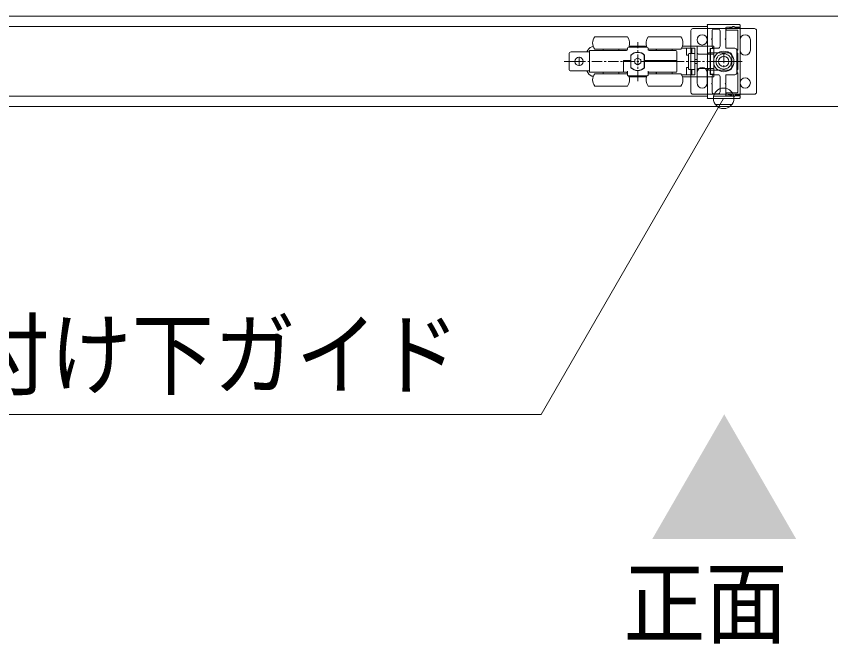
# Model space of a CAD drawing. Units: millimetres, scale not verified. Extents: x -6062 to 6062, y -3045 to 3045.
# Drawn here: x -4265.3 to -3868.4, y 944.1 to 1249.8 of the extents above; entities that cross this region are included whole.
import ezdxf
from ezdxf.enums import TextEntityAlignment as Align

# ---------------------------------------------------------------- set-up
doc = ezdxf.new("R2010")
doc.units = ezdxf.units.MM
doc.header["$LTSCALE"] = 20
doc.linetypes.add('CHAIN1', pattern=[8, 5, -1, 1, -1])
doc.layers.add('0-3_2寸法-3', color=7, linetype='Continuous', lineweight=9)
doc.layers.add('0-4_3一般', color=7, linetype='Continuous', lineweight=9)
doc.styles.add('ＭＳ ゴシック', font='')
doc.styles.get('ＭＳ ゴシック').set_extended_font_data('MS Gothic')

# ---------------------------------------------------------------- blocks, each defined once
blk = doc.blocks.new('グループ-6')
at = {"layer": '0-4_3一般'}
for p, q in [((-58242, 24896.9), (-42818, 24896.9)), ((-42980, 24256.9), (-42980, 24856.9)), ((-42960, 24876.9), (-42360, 24876.9)), ((-42820, 24912.3), (-42820, 24912.9)), ((-42818, 24640.9), (-42818, 24908.9)), ((-42818, 24896.9), (-42818, 24216.9)), ((-42816, 24916.9), (-42506, 24916.9)), ((-42774, 24852.9), (-42774, 24779.9)), ((-42716, 24872.9), (-42754, 24872.9)), ((-42696, 24852.9), (-42696, 24705.9)), ((-42640, 24884.9), (-42640, 24779.9)), ((-42638, 24870), (-42638, 24868.9)), ((-42634, 24890.9), (-42576.6, 24890.9)), ((-42599.9, 24882.5), (-42633.2, 24875.8)), ((-42632, 24862.9), (-42530, 24862.9)), ((-42549, 24890.9), (-42500, 24890.9)), ((-42524, 24856.9), (-42524, 24666.9)), ((-42500, 24890.9), (-42500, 24910.9)), ((-42340, 24856.9), (-42340, 24256.9)), ((-43598, 24796.9), (-43918, 24796.9)), ((-43078, 24796.9), (-43398, 24796.9)), ((-42774, 24779.9), (-42780, 24773.9)), ((-42780, 24773.9), (-42774, 24767.9)), ((-42640, 24779.9), (-42646, 24773.9)), ((-42646, 24773.9), (-42640, 24767.9)), ((-43937.4, 24702), (-43932.2, 24703.3)), ((-43588, 24696.9), (-43408, 24696.9)), ((-43582.6, 24706.9), (-43413.4, 24706.9)), ((-43523.3, 24697.1), (-43523.3, 24696.9)), ((-43516, 24697.1), (-43516, 24696.9)), ((-43514.2, 24696.9), (-43514.2, 24697.1)), ((-43507.6, 24696.9), (-43507.6, 24697.1)), ((-43491.7, 24697.1), (-43491.7, 24696.9)), ((-43483.3, 24696.9), (-43483.3, 24697.1)), ((-43470.2, 24697.1), (-43470.2, 24696.9)), ((-43468.5, 24696.9), (-43468.5, 24697.1)), ((-43463, 24696.9), (-43463, 24697.1)), ((-42918, 24706.9), (-43062.6, 24706.9)), ((-42818, 24706.9), (-42898, 24706.9)), ((-42818, 24706.9), (-42818, 24626.9)), ((-42818, 24706.9), (-42758, 24706.9)), ((-42774, 24767.9), (-42774, 24705.9)), ((-42758, 24706.9), (-42758, 24682.9)), ((-42640, 24767.9), (-42640, 24691.9)), ((-42500, 24766.9), (-42500, 24716.9)), ((-42500, 24716.9), (-42500, 24666.9)), ((-42400, 24766.9), (-42400, 24716.9)), ((-42400, 24716.9), (-42400, 24666.9)), ((-44168, 24483.9), (-44168, 24629.9)), ((-43988, 24649.9), (-44148, 24649.9)), ((-43968, 24649.9), (-43988, 24649.9)), ((-43968, 24662.9), (-43608, 24662.9)), ((-43968, 24450.9), (-43968, 24662.9)), ((-43598, 24676.9), (-43918, 24676.9)), ((-43834, 24676.9), (-43834, 24662.9)), ((-43682, 24662.9), (-43682, 24676.9)), ((-43598, 24672.9), (-43598, 24686.9)), ((-43564, 24618.1), (-43564, 24566.9)), ((-43434.5, 24617.9), (-43434.5, 24495.9)), ((-43432, 24566.9), (-43432, 24618.1)), ((-43398, 24686.9), (-43398, 24672.9)), ((-43078, 24676.9), (-43398, 24676.9)), ((-43388, 24662.9), (-43128, 24662.9)), ((-43318, 24676.9), (-43318, 24662.9)), ((-43314, 24676.9), (-43314, 24662.9)), ((-43162, 24662.9), (-43162, 24676.9)), ((-43071.4, 24686.9), (-43022, 24686.9)), ((-43022, 24616.9), (-43022, 24686.9)), ((-43022, 24686.9), (-42972, 24686.9)), ((-43022, 24616.9), (-43002, 24616.9)), ((-43002, 24484.9), (-43002, 24628.9)), ((-42989.2, 24634.9), (-42996, 24634.9)), ((-42972, 24686.9), (-42942, 24686.9)), ((-42972, 24634.9), (-42972, 24686.9)), ((-42942, 24634.9), (-42942, 24686.9)), ((-42942, 24632.2), (-42942, 24629.7)), ((-42918, 24641), (-42918, 24641.7)), ((-42818, 24626.2), (-42898, 24626.2)), ((-42792, 24626.9), (-42818, 24626.9)), ((-42818, 24626.9), (-42818, 24626.2)), ((-42812, 24636.9), (-42814, 24636.9)), ((-42808, 24641.9), (-42808, 24640.9)), ((-42602, 24641.9), (-42808, 24641.9)), ((-42792, 24682.9), (-42758, 24682.9)), ((-42792, 24626.9), (-42792, 24682.9)), ((-42788, 24681.9), (-42792, 24681.9)), ((-42792, 24486.9), (-42792, 24626.9)), ((-42788, 24681.9), (-42756, 24681.9)), ((-42788, 24671.9), (-42788, 24681.9)), ((-42788, 24671.9), (-42788, 24636.9)), ((-42788, 24486.9), (-42788, 24626.9)), ((-42756, 24681.9), (-42756, 24671.9)), ((-42756, 24671.9), (-42756, 24636.9)), ((-42756, 24636.9), (-42756, 24626.9)), ((-42756, 24486.9), (-42756, 24626.9)), ((-42716, 24685.9), (-42754, 24685.9)), ((-42552, 24685.9), (-42634, 24685.9)), ((-42582, 24491.9), (-42582, 24621.9)), ((-42532, 24447.9), (-42532, 24665.9)), ((-42524, 24636.9), (-42524, 24476.9)), ((-43638, 24566.9), (-43638, 24460.9)), ((-43564, 24566.9), (-43638, 24566.9)), ((-43638, 24556.9), (-43628, 24556.9)), ((-43564, 24556.9), (-43628, 24556.9)), ((-43574, 24556.9), (-43574, 24566.9)), ((-43564.5, 24556.9), (-43564.5, 24566.9)), ((-43564, 24556.9), (-43564, 24495.7)), ((-43527, 24573.6), (-43525, 24574.8)), ((-43527, 24571.3), (-43527, 24573.6)), ((-43527, 24571.3), (-43527, 24542.4)), ((-43527, 24540.1), (-43527, 24542.4)), ((-43525, 24539), (-43527, 24540.1)), ((-43500, 24589.2), (-43525, 24574.8)), ((-43525, 24539), (-43500, 24524.6)), ((-43500, 24589.2), (-43498, 24590.4)), ((-43498, 24590.4), (-43496, 24589.2)), ((-43471, 24574.8), (-43496, 24589.2)), ((-43496, 24524.6), (-43471, 24539)), ((-43471, 24574.8), (-43469, 24573.6)), ((-43469, 24540.1), (-43471, 24539)), ((-43469, 24573.6), (-43469, 24571.3)), ((-43469, 24542.4), (-43469, 24571.3)), ((-43469, 24542.4), (-43469, 24540.1)), ((-43432, 24556.9), (-43434.5, 24556.9)), ((-43128, 24566.9), (-43432, 24566.9)), ((-43128, 24556.9), (-43432, 24556.9)), ((-43432, 24495.7), (-43432, 24556.9)), ((-43422, 24556.9), (-43422, 24566.9)), ((-43128, 24556.9), (-43118, 24556.9)), ((-43118, 24566.9), (-43118, 24556.9)), ((-43118, 24556.9), (-43118, 24460.9)), ((-42918, 24576.9), (-42942, 24576.9)), ((-42918, 24536.9), (-42942, 24536.9)), ((-43988, 24463.9), (-44148, 24463.9)), ((-43968, 24463.9), (-43988, 24463.9)), ((-43638, 24460.9), (-43638, 24450.9)), ((-43598, 24460.9), (-43598, 24426.9)), ((-43498, 24523.4), (-43500, 24524.6)), ((-43496, 24524.6), (-43498, 24523.4)), ((-43398, 24460.9), (-43398, 24426.9)), ((-43002, 24496.9), (-43022, 24496.9)), ((-43022, 24426.9), (-43022, 24496.9)), ((-42996, 24478.9), (-42989.2, 24478.9)), ((-42942, 24478.9), (-42989.2, 24478.9)), ((-42972, 24426.9), (-42972, 24478.9)), ((-42942, 24481.5), (-42942, 24478.9)), ((-42918, 24472.7), (-42918, 24472)), ((-42918, 24406.9), (-42918, 24472)), ((-42898, 24487.6), (-42818, 24487.6)), ((-42818, 24487.6), (-42818, 24486.9)), ((-42818, 24472.9), (-42818, 24204.9)), ((-42812, 24476.9), (-42814, 24476.9)), ((-42788, 24486.9), (-42756, 24486.9)), ((-42788, 24476.9), (-42788, 24486.9)), ((-42788, 24476.9), (-42788, 24441.9)), ((-42756, 24486.9), (-42756, 24476.9)), ((-42756, 24476.9), (-42756, 24441.9)), ((-43638, 24450.9), (-43968, 24450.9)), ((-43932.2, 24410.4), (-43937.4, 24411.7)), ((-43918, 24436.9), (-43598, 24436.9)), ((-43834, 24450.9), (-43834, 24436.9)), ((-43682, 24436.9), (-43682, 24450.9)), ((-43598, 24450.9), (-43638, 24450.9)), ((-43607.6, 24450.8), (-43608, 24450.9)), ((-43598, 24420.1), (-43598, 24426.9)), ((-43597.7, 24419.9), (-43598, 24420.1)), ((-43584.8, 24416.9), (-43586.3, 24416.9)), ((-43411.2, 24416.9), (-43584.8, 24416.9)), ((-43413.4, 24406.9), (-43582.6, 24406.9)), ((-43409.7, 24416.9), (-43411.2, 24416.9)), ((-43398.3, 24419.9), (-43398, 24420.1)), ((-43128, 24450.9), (-43398, 24450.9)), ((-43398, 24436.9), (-43078, 24436.9)), ((-43398, 24426.9), (-43398, 24420.1)), ((-43388.4, 24450.8), (-43388, 24450.9)), ((-43318, 24450.9), (-43318, 24436.9)), ((-43314, 24450.9), (-43314, 24436.9)), ((-43162, 24436.9), (-43162, 24450.9)), ((-43071.4, 24426.9), (-43022, 24426.9)), ((-42918, 24406.9), (-43062.6, 24406.9)), ((-43022, 24426.9), (-42972, 24426.9)), ((-42920, 24446.9), (-42920, 24396.9)), ((-42920, 24396.9), (-42920, 24346.9)), ((-42898, 24406.9), (-42918, 24406.9)), ((-42818, 24406.9), (-42898, 24406.9)), ((-42820, 24446.9), (-42820, 24396.9)), ((-42820, 24396.9), (-42820, 24346.9)), ((-42788, 24431.9), (-42792, 24431.9)), ((-42788, 24431.9), (-42788, 24441.9)), ((-42756, 24431.9), (-42788, 24431.9)), ((-42774, 24345.9), (-42774, 24407.9)), ((-42758, 24430.9), (-42758, 24406.9)), ((-42756, 24441.9), (-42756, 24431.9)), ((-42716, 24427.9), (-42754, 24427.9)), ((-42696, 24260.9), (-42696, 24407.9)), ((-42640, 24345.9), (-42640, 24421.9)), ((-42552, 24427.9), (-42634, 24427.9)), ((-42524, 24446.9), (-42524, 24256.9)), ((-43918, 24316.9), (-43598, 24316.9)), ((-43398, 24316.9), (-43078, 24316.9)), ((-42774, 24345.9), (-42780, 24339.9)), ((-42780, 24339.9), (-42774, 24333.9)), ((-42774, 24260.9), (-42774, 24333.9)), ((-42640, 24345.9), (-42646, 24339.9)), ((-42646, 24339.9), (-42640, 24333.9)), ((-42640, 24228.9), (-42640, 24333.9)), ((-42818, 24216.9), (-58242, 24216.9)), ((-42360, 24236.9), (-42960, 24236.9)), ((-42716, 24240.9), (-42754, 24240.9)), ((-42638, 24244.9), (-42638, 24243.8)), ((-42634, 24222.9), (-42576.6, 24222.9)), ((-42633.2, 24237.9), (-42599.9, 24231.3)), ((-42530, 24250.9), (-42632, 24250.9)), ((-42549, 24222.9), (-42500, 24222.9)), ((-42500, 24222.9), (-42500, 24202.9)), ((-42820, 24201.4), (-42820, 24200.9)), ((-42816, 24196.9), (-42506, 24196.9)), ((-58550, 24116.9), (-26760, 24116.9))]:
    blk.add_line(p, q, dxfattribs=at)
at = {"layer": '0-4_3一般', "linetype": 'CHAIN1'}
for p, q in [((-43498, 24365.7), (-43498, 24745.7)), ((-42660, 24639.4), (-42660, 24474.4)), ((-44214, 24556.9), (-44114, 24556.9)), ((-44026, 24556.9), (-44114, 24556.9)), ((-44070, 24512.9), (-44070, 24600.9)), ((-42726, 24556.9), (-44026, 24556.9)), ((-42742.5, 24556.9), (-42577.5, 24556.9)), ((-42646, 24556.9), (-42490.5, 24556.9)), ((-42579.6, 24556.9), (-42459.6, 24556.9))]:
    blk.add_line(p, q, dxfattribs=at)
at = {"layer": '0-4_3一般'}
for points in [[(-58550, 24116.9), (-58550, 24996.9), (-26760, 24996.9)], [(-42565, 24895.5), (-42586.9, 24882.9), (-42596, 24882.9)], [(-42550, 24226.9), (-42500, 24226.9), (-42500, 24886.9), (-42550, 24886.9)], [(-42918, 24472), (-42918, 24641.7), (-42918, 24706.9), (-42898, 24706.9)], [(-43118, 24652.9), (-43118, 24566.9), (-43128, 24566.9)], [(-42989.2, 24634.9), (-42942, 24634.9), (-42942, 24632.2)], [(-42942, 24629.7), (-42942, 24484), (-42942, 24481.5)], [(-42898, 24626.2), (-42898.7, 24626.2), (-42899.4, 24626.3), (-42900.1, 24626.4), (-42900.8, 24626.5), (-42901.4, 24626.6), (-42902.1, 24626.8), (-42902.8, 24627), (-42903.5, 24627.1), (-42904.2, 24627.3), (-42904.8, 24627.6), (-42905.5, 24627.8), (-42906.2, 24628), (-42906.8, 24628.3), (-42907.5, 24628.6), (-42908.2, 24628.9), (-42908.8, 24629.2), (-42909.5, 24629.6), (-42910.2, 24629.9), (-42910.8, 24630.3), (-42911.5, 24630.7), (-42912.1, 24631.1), (-42912.7, 24631.6), (-42913.3, 24632), (-42913.8, 24632.5), (-42914.3, 24632.9), (-42914.8, 24633.4), (-42915.2, 24633.9), (-42915.6, 24634.4), (-42916, 24635), (-42916.4, 24635.5), (-42916.7, 24636.1), (-42916.9, 24636.6), (-42917.2, 24637.2), (-42917.4, 24637.8), (-42917.6, 24638.4), (-42917.7, 24639.1), (-42917.8, 24639.7), (-42917.9, 24640.4), (-42918, 24641)], [(-42756, 24626.9), (-42788, 24626.9), (-42788, 24636.9)], [(-42524, 24666.9), (-42530, 24666.9), (-42530, 24636.9), (-42524, 24636.9)], [(-42972, 24426.9), (-42942, 24426.9), (-42942, 24478.9)], [(-42898, 24487.6), (-42898.7, 24487.5), (-42899.4, 24487.5), (-42900.1, 24487.4), (-42900.8, 24487.3), (-42901.4, 24487.1), (-42902.1, 24487), (-42902.8, 24486.8), (-42903.5, 24486.6), (-42904.2, 24486.4), (-42904.8, 24486.2), (-42905.5, 24486), (-42906.2, 24485.7), (-42906.8, 24485.4), (-42907.5, 24485.2), (-42908.2, 24484.8), (-42908.8, 24484.5), (-42909.5, 24484.2), (-42910.2, 24483.8), (-42910.8, 24483.4), (-42911.5, 24483), (-42912.1, 24482.6), (-42912.7, 24482.2), (-42913.3, 24481.8), (-42913.8, 24481.3), (-42914.3, 24480.8), (-42914.8, 24480.3), (-42915.2, 24479.8), (-42915.6, 24479.3), (-42916, 24478.8), (-42916.4, 24478.3), (-42916.7, 24477.7), (-42916.9, 24477.1), (-42917.2, 24476.5), (-42917.4, 24475.9), (-42917.6, 24475.3), (-42917.7, 24474.7), (-42917.8, 24474.1), (-42917.9, 24473.4), (-42918, 24472.7)], [(-42758, 24430.9), (-42792, 24430.9), (-42792, 24486.9), (-42818, 24486.9), (-42818, 24406.9), (-42758, 24406.9)], [(-42602, 24471.9), (-42808, 24471.9), (-42808, 24472.9)], [(-42524, 24476.9), (-42530, 24476.9), (-42530, 24446.9), (-42524, 24446.9)], [(-43598, 24440.9), (-43598.1, 24441.3), (-43598.1, 24441.7), (-43598.2, 24442), (-43598.3, 24442.4), (-43598.4, 24442.8), (-43598.5, 24443.1), (-43598.6, 24443.5), (-43598.8, 24443.8), (-43598.9, 24444.2), (-43599.1, 24444.5), (-43599.2, 24444.9), (-43599.4, 24445.2), (-43599.6, 24445.5), (-43599.8, 24445.8), (-43600, 24446.1), (-43600.2, 24446.4), (-43600.5, 24446.7), (-43600.7, 24447), (-43601, 24447.3), (-43601.3, 24447.6), (-43601.6, 24447.9), (-43601.8, 24448.2), (-43602.1, 24448.4), (-43602.4, 24448.6), (-43602.7, 24448.9), (-43603.1, 24449.1), (-43603.4, 24449.3), (-43603.7, 24449.5), (-43604, 24449.7), (-43604.4, 24449.8), (-43604.7, 24450), (-43605, 24450.1), (-43605.4, 24450.3), (-43605.7, 24450.4), (-43606.1, 24450.5), (-43606.5, 24450.6), (-43606.8, 24450.7), (-43607.2, 24450.8), (-43607.6, 24450.8)], [(-43584.8, 24416.9), (-43585.1, 24416.9), (-43585.5, 24416.9), (-43585.8, 24416.9), (-43586.2, 24417), (-43586.5, 24417), (-43586.8, 24417), (-43587.2, 24417), (-43587.5, 24417.1), (-43587.9, 24417.1), (-43588.2, 24417.2), (-43588.5, 24417.2), (-43588.9, 24417.3), (-43589.2, 24417.3), (-43589.6, 24417.4), (-43589.9, 24417.4), (-43590.2, 24417.5), (-43590.6, 24417.5), (-43590.9, 24417.6), (-43591.2, 24417.7), (-43591.6, 24417.8), (-43591.9, 24417.8), (-43592.2, 24417.9), (-43592.6, 24418), (-43592.9, 24418.1), (-43593.2, 24418.2), (-43593.6, 24418.3), (-43593.9, 24418.4), (-43594.2, 24418.5), (-43594.5, 24418.6), (-43594.9, 24418.7), (-43595.2, 24418.8), (-43595.5, 24419), (-43595.8, 24419.1), (-43596.1, 24419.2), (-43596.4, 24419.4), (-43596.8, 24419.5), (-43597.1, 24419.6), (-43597.4, 24419.8), (-43597.7, 24419.9)], [(-43411.2, 24416.9), (-43410.9, 24416.9), (-43410.5, 24416.9), (-43410.2, 24416.9), (-43409.8, 24417), (-43409.5, 24417), (-43409.2, 24417), (-43408.8, 24417), (-43408.5, 24417.1), (-43408.1, 24417.1), (-43407.8, 24417.2), (-43407.5, 24417.2), (-43407.1, 24417.3), (-43406.8, 24417.3), (-43406.4, 24417.4), (-43406.1, 24417.4), (-43405.8, 24417.5), (-43405.4, 24417.5), (-43405.1, 24417.6), (-43404.8, 24417.7), (-43404.4, 24417.8), (-43404.1, 24417.8), (-43403.8, 24417.9), (-43403.4, 24418), (-43403.1, 24418.1), (-43402.8, 24418.2), (-43402.4, 24418.3), (-43402.1, 24418.4), (-43401.8, 24418.5), (-43401.5, 24418.6), (-43401.1, 24418.7), (-43400.8, 24418.8), (-43400.5, 24419), (-43400.2, 24419.1), (-43399.9, 24419.2), (-43399.6, 24419.4), (-43399.2, 24419.5), (-43398.9, 24419.6), (-43398.6, 24419.8), (-43398.3, 24419.9)], [(-43398, 24440.9), (-43397.9, 24441.3), (-43397.9, 24441.7), (-43397.8, 24442), (-43397.7, 24442.4), (-43397.6, 24442.8), (-43397.5, 24443.1), (-43397.4, 24443.5), (-43397.2, 24443.8), (-43397.1, 24444.2), (-43396.9, 24444.5), (-43396.8, 24444.9), (-43396.6, 24445.2), (-43396.4, 24445.5), (-43396.2, 24445.8), (-43396, 24446.1), (-43395.8, 24446.4), (-43395.5, 24446.7), (-43395.3, 24447), (-43395, 24447.3), (-43394.7, 24447.6), (-43394.4, 24447.9), (-43394.2, 24448.2), (-43393.9, 24448.4), (-43393.6, 24448.6), (-43393.3, 24448.9), (-43392.9, 24449.1), (-43392.6, 24449.3), (-43392.3, 24449.5), (-43392, 24449.7), (-43391.6, 24449.8), (-43391.3, 24450), (-43391, 24450.1), (-43390.6, 24450.3), (-43390.3, 24450.4), (-43389.9, 24450.5), (-43389.5, 24450.6), (-43389.2, 24450.7), (-43388.8, 24450.8), (-43388.4, 24450.8)], [(-42596, 24230.9), (-42586.9, 24230.9), (-42565, 24218.2)]]:
    blk.add_lwpolyline(points, dxfattribs=at)
for centre, radius in [((-42870, 24766.9), 50), ((-42660, 24556.9), 100), ((-42660, 24556.9), 75), ((-44070, 24556.9), 40), ((-42660, 24556.9), 50), ((-42450, 24346.9), 50)]:
    blk.add_circle(centre, radius, dxfattribs=at)
for centre, radius, start, end in [((-42960, 24856.9), 20, 90, 180), ((-42816, 24912.9), 4, 90, 180), ((-42816, 24912.3), 4, 180, 240), ((-42754, 24852.9), 20, 90, 180), ((-42716, 24852.9), 20, 0, 90), ((-42634, 24884.9), 6, 90, 180), ((-42632, 24870), 6, 101.30993, 180), ((-42632, 24868.9), 6, 180, 270), ((-42596, 24862.9), 20, 90, 101.30993), ((-42564, 24884.9), 14, 33.74899, 154.62307), ((-42560, 24886.9), 10, 0, 120), ((-42549, 24894.9), 4, 213.74899, 270), ((-42530, 24856.9), 6, 0, 90), ((-42506, 24910.9), 6, 0, 90), ((-42360, 24856.9), 20, 0, 90), ((-43838, 24736.9), 100, 143.1301, 216.8699), ((-43678, 24736.9), 100, 336.42182, 36.8699), ((-43318, 24736.9), 100, 143.1301, 203.57818), ((-43158, 24736.9), 100, 323.1301, 36.8699), ((-42450, 24766.9), 50, 0, 180), ((-43918, 24624.4), 80, 110.55605, 161.44128), ((-43918, 24624.4), 80, 104.03624, 110.55605), ((-43588, 24686.9), 10, 90, 180), ((-43408, 24686.9), 10, 0, 90), ((-42754, 24705.9), 20, 180, 270), ((-42716, 24705.9), 20, 270, 0), ((-44148, 24629.9), 20, 90, 180), ((-43608, 24672.9), 10, 270, 0), ((-43498, 24556.9), 88, 43.8598, 139.13343), ((-43498, 24556.9), 90, 42.83343, 137.16657), ((-43388, 24672.9), 10, 180, 270), ((-43128, 24652.9), 10, 0, 90), ((-42996, 24628.9), 6, 90, 180), ((-42814, 24640.9), 4, 180, 270), ((-42812, 24640.9), 4, 270, 0), ((-42634, 24691.9), 6, 180, 270), ((-42602, 24621.9), 20, 0, 90), ((-42552, 24665.9), 20, 0, 90), ((-42450, 24666.9), 50, 180, 0), ((-43523, 24571.3), 4, 120, 180), ((-43523, 24542.4), 4, 180, 240), ((-43498, 24585.8), 4, 60, 120), ((-43473, 24571.3), 4, 0, 60), ((-43473, 24542.4), 4, 300, 0), ((-44148, 24483.9), 20, 180, 270), ((-43918, 24489.3), 80, 198.55872, 249.44395), ((-43498, 24556.9), 88, 220.86657, 316.1402), ((-43498, 24556.9), 90, 222.83343, 317.16657), ((-43498, 24528), 4, 240, 300), ((-43128, 24460.9), 10, 270, 0), ((-42996, 24484.9), 6, 180, 270), ((-42870, 24446.9), 50, 0, 180), ((-42814, 24472.9), 4, 90, 180), ((-42812, 24472.9), 4, 0, 90), ((-42602, 24491.9), 20, 270, 0), ((-43918, 24489.3), 80, 249.44395, 255.96376), ((-43838, 24376.9), 100, 143.1301, 216.8699), ((-43678, 24376.9), 100, 323.1301, 24.27432), ((-43318, 24376.9), 100, 155.72626, 216.8699), ((-43158, 24376.9), 100, 323.1301, 36.8699), ((-42754, 24407.9), 20, 90, 180), ((-42716, 24407.9), 20, 0, 90), ((-42634, 24421.9), 6, 90, 180), ((-42552, 24447.9), 20, 270, 0), ((-42870, 24346.9), 50, 180, 0), ((-42960, 24256.9), 20, 180, 270), ((-42754, 24260.9), 20, 180, 270), ((-42716, 24260.9), 20, 270, 0), ((-42634, 24228.9), 6, 180, 270), ((-42632, 24244.9), 6, 90, 180), ((-42632, 24243.8), 6, 180, 258.69007), ((-42596, 24250.9), 20, 258.69007, 270), ((-42564, 24228.9), 14, 205.37693, 326.25101), ((-42560, 24226.9), 10, 240, 0), ((-42549, 24218.9), 4, 90, 146.25101), ((-42530, 24256.9), 6, 270, 0), ((-42360, 24256.9), 20, 270, 0), ((-42816, 24201.4), 4, 120, 180), ((-42816, 24200.9), 4, 180, 270), ((-42506, 24202.9), 6, 270, 0)]:
    blk.add_arc(centre, radius, start, end, dxfattribs=at)

msp = doc.modelspace()

# ---------------------------------------------------------------- linework, layer by layer
at = {"layer": '0-3_2寸法-3'}
for p, q in [((-3920.38, 1214.84), (-3920.72, 1214.84)), ((-3920.38, 1214.84), (-3920.72, 1214.84)), ((-3915.66, 1210.84), (-3925.44, 1210.84)), ((-3916.55, 1206.84), (-3924.55, 1206.84))]:
    msp.add_line(p, q, dxfattribs=at)
msp.add_lwpolyline([(-3920.55, 1209.84), (-4009.46, 1055.84), (-4325.47, 1055.84)], dxfattribs=at)
msp.add_circle((-3920.55, 1209.84), 5.01, dxfattribs=at)
msp.add_circle((-3920.55, 1209.84), 5.01, dxfattribs=at)
msp.add_solid([(-3955.32, 995.1), (-3920.25, 1055.84), (-3885.18, 995.1)], dxfattribs=at)

# ---------------------------------------------------------------- block references
at = {"layer": '0-4_3一般', "xscale": 0.05, "yscale": 0.05}
msp.add_blockref('グループ-6', (-1787.5, 0), dxfattribs=at)

# ---------------------------------------------------------------- texts
at = {"layer": '0-3_2寸法-3', "style": 'ＭＳ ゴシック', "width": 0.9}
for s, p in [('直付け下ガイド', (-4328.92, 1059.02)), ('正面', (-3969.33, 937.86))]:
    msp.add_text(s, height=32.55, dxfattribs=at).set_placement(p, align=Align.BOTTOM_LEFT)

doc.saveas('drawing.dxf')
